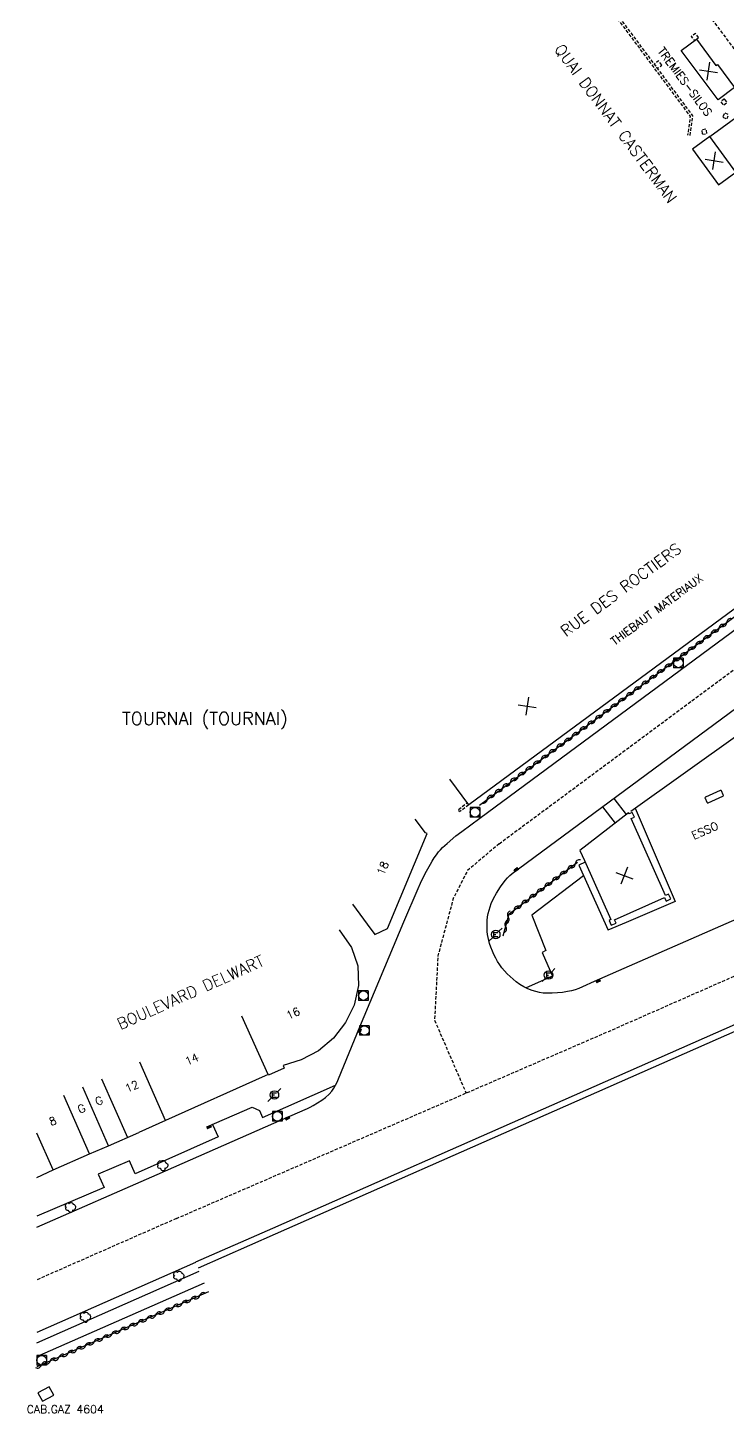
# Model space of a CAD drawing. Header units: millimetres. Extents: x 79999 to 81000, y 145000 to 146000.
# Drawn here: x 79998.6 to 80107.9, y 145154.3 to 145370.7 of the extents above; entities that cross this region are included whole.
import ezdxf
from ezdxf.enums import TextEntityAlignment as Align

# ---------------------------------------------------------------- set-up
doc = ezdxf.new("R2010")
doc.units = ezdxf.units.MM
doc.linetypes.add('DASHED', pattern=[0.75, 0.5, -0.25])
doc.layers.get('0').update_dxf_attribs({"linetype": 'CONTINUOUS'})
for name, color, linetype in [('W0001', 6, 'DASHED'), ('W0008', 7, 'CONTINUOUS'), ('W0100', 7, 'CONTINUOUS'), ('W0112', 1, 'DASHED'), ('W0300', 7, 'CONTINUOUS'), ('W0302', 3, 'CONTINUOUS'), ('W0310', 3, 'CONTINUOUS'), ('W0400', 7, 'CONTINUOUS'), ('W0420', 7, 'CONTINUOUS'), ('W0471', 7, 'CONTINUOUS'), ('w0980', 7, 'CONTINUOUS'), ('w0984', 7, 'CONTINUOUS'), ('W0989', 7, 'CONTINUOUS'), ('W0991', 7, 'CONTINUOUS'), ('W1102', 7, 'CONTINUOUS')]:
    doc.layers.add(name, color=color, linetype=linetype)
doc.styles.get("Standard").update_dxf_attribs({"font": 'romans.shx', "width": 0.85})

# ---------------------------------------------------------------- blocks, each defined once
blk = doc.blocks.new('T420')
for p, q in [((0.75, 0.75), (-0.75, 0.75)), ((-0.75, 0.75), (-0.75, -0.75)), ((0.75, 0.75), (0.75, -0.75)), ((0.75, -0.75), (-0.75, -0.75))]:
    blk.add_line(p, q)
blk.add_ellipse((0, 0), major_axis=(-0.53, 0.53), ratio=1, start_param=3.926991, end_param=10.210176)
blk = doc.blocks.new('t991o')
at = {"color": 0, "linetype": 'Continuous'}
for p, q in [((-1, 1), (1, -1)), ((-1, -1), (1, 1))]:
    blk.add_line(p, q, dxfattribs=at)
blk = doc.blocks.new('t310o')
at = {"color": 0, "linetype": 'Continuous'}
for centre, start, end in [((-0.5, 0.38), 216.8699, 323.1304), ((0.5, -0.37), 36.8699, 143.1303)]:
    blk.add_arc(centre, 0.625, start, end, dxfattribs=at)
blk = doc.blocks.new('T300')
for p, q in [((-0.8, 0.51), (-0.86, 0.34)), ((-0.86, 0.34), (-0.86, 0.17)), ((-0.86, 0.17), (-0.74, 0.06)), ((-0.69, 0.63), (-0.8, 0.51)), ((-0.8, -0.06), (-0.74, 0.06)), ((-0.74, 0.06), (-0.69, 0.11)), ((-0.57, 0.69), (-0.69, 0.63)), ((-0.46, 0.69), (-0.57, 0.69)), ((-0.29, 0.63), (-0.46, 0.69)), ((-0.29, 0.63), (-0.17, 0.74)), ((-0.23, 0.57), (-0.29, 0.63)), ((-0.17, 0.74), (-0.06, 0.8)), ((-0.06, 0.8), (0.06, 0.8)), ((0.06, 0.8), (0.23, 0.74)), ((0.23, 0.74), (0.34, 0.63)), ((0.34, 0.63), (0.4, 0.51)), ((0.46, 0.46), (0.34, 0.46)), ((0.4, 0.51), (0.4, 0.46)), ((0.57, 0.4), (0.46, 0.46)), ((0.57, 0.4), (0.69, 0.29)), ((0.69, 0.29), (0.74, 0.17)), ((0.74, 0.06), (0.69, -0.17)), ((0.74, 0.17), (0.74, 0.06)), ((-0.8, -0.17), (-0.8, -0.06)), ((-0.8, -0.23), (-0.8, -0.17)), ((-0.74, -0.34), (-0.8, -0.23)), ((-0.69, -0.4), (-0.74, -0.34)), ((-0.51, -0.46), (-0.69, -0.4)), ((-0.4, -0.46), (-0.51, -0.46)), ((-0.4, -0.46), (-0.34, -0.46)), ((-0.34, -0.46), (-0.34, -0.4)), ((-0.34, -0.51), (-0.34, -0.46)), ((-0.29, -0.63), (-0.34, -0.51)), ((-0.17, -0.74), (-0.29, -0.63)), ((-0.06, -0.8), (-0.17, -0.74)), ((0.06, -0.8), (-0.06, -0.8)), ((0.17, -0.74), (0.06, -0.8)), ((0.23, -0.69), (0.17, -0.74)), ((0.29, -0.46), (0.23, -0.46)), ((0.29, -0.63), (0.23, -0.69)), ((0.46, -0.4), (0.29, -0.46)), ((0.34, -0.51), (0.29, -0.63)), ((0.34, -0.51), (0.34, -0.46)), ((0.57, -0.34), (0.46, -0.4)), ((0.63, -0.29), (0.57, -0.34)), ((0.69, -0.17), (0.63, -0.29))]:
    blk.add_line(p, q)
blk = doc.blocks.new('T471')
for p, q in [((-0.333334, 0.333334), (-0.333334, -0.333334)), ((-0.333334, 0.333334), (0.333334, 0.333334)), ((-0.333334, 0), (0, 0)), ((0.500001, 0.500001), (1.000002, 1.000002)), ((-0.500001, -0.500001), (-1.000002, -1.000002)), ((-0.333334, -0.333334), (0.333334, -0.333334))]:
    blk.add_line(p, q)
blk.add_ellipse((0, 0), major_axis=(0.471405, 0.471405), ratio=1, start_param=5.4977871438, end_param=11.780972451)
blk = doc.blocks.new('T400')
for p, q in [((-0.15, 0.3), (0.15, 0.3)), ((-0.15, -0.25), (-0.15, 0.3)), ((-0.15, 0.15), (0.15, 0.15)), ((-0.15, 0), (0.15, 0)), ((0.15, 0.3), (0.15, -0.25)), ((-0.15, -0.15), (0.15, -0.15)), ((-0.15, -0.25), (-0.15, -0.3)), ((-0.15, -0.3), (0.15, -0.3)), ((0.15, -0.3), (0.15, -0.25))]:
    blk.add_line(p, q)

msp = doc.modelspace()

# ---------------------------------------------------------------- linework, layer by layer
at = {"layer": 'W0001', "flags": 128}
for points in [[(80000, 145513.25), (80007.14, 145503.11), (80025.12, 145478.79), (80066.98, 145422.4), (80106.03, 145371.3), (80136.73, 145329.9), (80141.85, 145323.17), (80149.83, 145309.27), (80163.53, 145290.47), (80173.94, 145274.83), (80181.22, 145265.16)], [(80072.22, 145243.27), (80120.42, 145279.01), (80156.14, 145300.61)], [(80072.22, 145243.27), (80067.28, 145239.09), (80065.05, 145234.73), (80062.65, 145225.75), (80062.12, 145215.7), (80067.05, 145204.31)], [(80021.78, 145184.71), (80089.31, 145213.94), (80117.14, 145226.18), (80124.91, 145229.6)], [(80021.78, 145184.71), (80000, 145175.13)]]:
    msp.add_lwpolyline(points, dxfattribs=at)
at = {"layer": 'W0008', "flags": 128}
for points in [[(80105.14, 145353.74), (80110.33, 145357.54), (80117.39, 145348), (80112.11, 145343.96)], [(80092.8, 145248.34), (80118.43, 145266.65), (80120.85, 145265.22), (80124.86, 145256.26), (80135.74, 145250.27), (80136.61, 145248.44), (80137.5, 145247.87), (80138.86, 145248.47), (80139.21, 145247.64), (80142.24, 145247.52), (80158.17, 145254.52), (80164.35, 145256.9)], [(80090.13, 145250.35), (80092.07, 145247.84)], [(80088.36, 145249.04), (80090.33, 145246.49)], [(80093.49, 145248.84), (80099.72, 145234.25), (80092.06, 145230.98), (80089.22, 145229.76)], [(80018.78, 145191.58), (80038.32, 145200.19), (80042.25, 145201.91), (80042.7, 145202.12), (80043.15, 145202.36), (80043.83, 145202.76), (80044.49, 145203.18), (80045.11, 145203.63), (80045.67, 145204.14), (80046.07, 145204.59), (80046.4, 145205.09), (80046.89, 145205.99), (80047.13, 145206.53), (80050.47, 145214.63), (80057.34, 145231.04), (80059.54, 145236.25), (80059.91, 145237.08), (80060.31, 145237.9), (80060.87, 145238.99), (80061.47, 145240.07), (80061.77, 145240.56), (80062.08, 145241.05), (80062.41, 145241.52), (80062.76, 145241.97), (80063.06, 145242.33), (80063.38, 145242.68), (80063.72, 145243.01), (80064.07, 145243.32), (80065.46, 145244.47), (80066.41, 145245.19), (80069.22, 145247.25)], [(80113.92, 145233.5), (80087.07, 145221.72), (80085.24, 145220.89), (80084.67, 145220.65), (80084.09, 145220.45), (80083.5, 145220.29), (80082.9, 145220.16), (80082.11, 145220.04), (80081.31, 145219.95), (80080.51, 145219.91), (80079.71, 145219.9), (80079.11, 145219.93), (80078.52, 145220.01), (80077.94, 145220.15), (80077.37, 145220.33), (80076.71, 145220.6), (80076.08, 145220.92), (80075.47, 145221.28), (80074.89, 145221.69), (80074.39, 145222.08), (80073.92, 145222.5), (80073.47, 145222.94), (80073.04, 145223.41), (80072.66, 145223.87), (80072.3, 145224.36), (80071.98, 145224.87), (80071.68, 145225.39), (80071.4, 145225.94), (80071.15, 145226.5), (80070.92, 145227.08), (80070.72, 145227.66), (80070.58, 145228.13), (80070.48, 145228.61), (80070.4, 145229.09), (80070.34, 145229.57), (80070.32, 145230.14), (80070.32, 145230.71), (80070.36, 145231.27), (80070.42, 145231.83), (80070.52, 145232.37), (80070.64, 145232.89), (80070.8, 145233.41), (80070.99, 145233.92), (80071.35, 145234.73), (80071.79, 145235.52), (80072.44, 145236.54), (80073.15, 145237.52), (80073.5, 145237.91), (80073.88, 145238.28), (80074.53, 145238.8), (80075.22, 145239.29)], [(80085.65, 145240.36), (80084.67, 145239.93), (80089.23, 145229.78)], [(80085.41, 145238.27), (80077.32, 145232.12), (80079.52, 145226.58), (80078.93, 145226.25), (80080.55, 145222.55), (80076.41, 145220.75)], [(80026.56, 145199.03), (80033.61, 145202.09), (80034.78, 145201.56), (80035.26, 145200.5), (80046.64, 145205.54)], [(80027.43, 145199.41), (80028.34, 145197.46), (80015.35, 145191.71), (80014.44, 145193.73), (80009.58, 145191.62), (80010.48, 145189.57), (80000, 145185.08)], [(80024.79, 145177.84), (80000, 145166.92)]]:
    msp.add_lwpolyline(points, dxfattribs=at)
for points in [[(80069.22, 145247.25), (80116.66, 145282.28), (80135.38, 145296.2, 0.003084), (80136.37, 145296.94, 0.010525), (80136.66, 145297.17, 0.094268), (80136.82, 145297.37, 0.022569), (80137.29, 145298.32, 0.010499), (80137.63, 145299.16, 0.059112), (80137.67, 145299.31), (80140.22, 145318.42, 0.176944), (80140.14, 145318.81, 0.023752), (80138.5, 145321.13)], [(80176.97, 145263.29), (80175.05, 145265.86), (80160.79, 145284.94, 0.012674), (80160.2, 145285.68, 0.007743), (80159.2, 145286.85, 0.052637), (80158.56, 145287.44, 0.034748), (80157.44, 145288.15, 0.06507), (80156.18, 145288.64, 0.061035), (80154.75, 145288.81, 0.028289), (80153.26, 145288.72, 0.048518), (80152.41, 145288.53, 0.00536), (80151.58, 145288.25, 0.02117), (80151.38, 145288.17), (80129.92, 145278.62, 0.009013), (80128.76, 145278.07, 0.008194), (80127.5, 145277.43, 0.016826), (80126.17, 145276.67, 0.011053), (80124.21, 145275.39, 0.001861), (80122.73, 145274.37, 0.007137), (80122.34, 145274.09), (80075.22, 145239.29)]]:
    msp.add_lwpolyline(points, format="xyb", dxfattribs=at)
msp.add_lwpolyline([(80104.85, 145249.66), (80107.16, 145250.68), (80107.21, 145250.71), (80107.24, 145250.76), (80107.25, 145250.82), (80107.23, 145250.88), (80106.96, 145251.5), (80106.93, 145251.55), (80106.88, 145251.58), (80106.82, 145251.59), (80106.76, 145251.58), (80104.46, 145250.56), (80104.41, 145250.53), (80104.38, 145250.48), (80104.37, 145250.42), (80104.38, 145250.36), (80104.66, 145249.74), (80104.69, 145249.69), (80104.74, 145249.66), (80104.8, 145249.65)], close=True, dxfattribs=at)
at = {"layer": 'W0008'}
for points in [[(80128.41, 145223.53), (80121.04, 145220.29), (80082.17, 145203.16), (80036.81, 145183.17), (80024.78, 145177.87)], [(80000, 145183.36), (80018.78, 145191.58)], [(80000, 145165.31), (80025.37, 145176.51)], [(80000, 145163.13), (80026.17, 145174.68)]]:
    msp.add_lwpolyline(points, dxfattribs=at)
at = {"layer": 'W0100', "flags": 128}
for points in [[(80100.66, 145367.16), (80103.05, 145368.94), (80106.09, 145364.82), (80106.32, 145364.99), (80109, 145361.39), (80106.41, 145359.46)], [(80106.48, 145346.19), (80109.21, 145348.19), (80105.14, 145353.74), (80102.41, 145351.75)], [(80001.91, 145158.44), (80000.16, 145157.49), (80000.88, 145156.17), (80002.62, 145157.12)]]:
    msp.add_lwpolyline(points, close=True, dxfattribs=at)
for points in [[(80124.61, 145310.51), (80128.61, 145313.51), (80135.49, 145304.58), (80134.74, 145299.2), (80115.07, 145284.44), (80067.47, 145249.32), (80064.5, 145253.34)], [(80092.52, 145247.92), (80092.51, 145247.91), (80092.42, 145248.11), (80084.8, 145242.21), (80085.53, 145240.62)], [(80085.53, 145240.62), (80089.66, 145231.4), (80089.41, 145231.28), (80089.74, 145230.55), (80090.48, 145230.87), (80090.25, 145231.37), (80098.06, 145234.84), (80098.29, 145234.31), (80099.02, 145234.64), (80098.69, 145235.37), (80098.19, 145235.15), (80092.85, 145247.18), (80093.35, 145247.4), (80093.02, 145248.14), (80092.52, 145247.92)], [(80049.29, 145233.82), (80051.58, 145230.71), (80052.78, 145229.08), (80054.79, 145230.03), (80060.96, 145244.84), (80060.69, 145244.95), (80059.09, 145247.12)], [(80047.22, 145229.83), (80049.15, 145227.04), (80050.12, 145224.17), (80050.23, 145221.09), (80049.58, 145218.06), (80048.21, 145215.32), (80046.36, 145212.89), (80043.99, 145210.91), (80041.27, 145209.48), (80038.48, 145208.62), (80038.65, 145208.2), (80036.16, 145207.1), (80036.16, 145207.1), (80036.12, 145207.19), (80035.66, 145206.98), (80020.1, 145200.01), (80015.9, 145198.17)]]:
    msp.add_lwpolyline(points, dxfattribs=at)
at = {"layer": 'W0100'}
msp.add_lwpolyline([(80000, 145191.14), (80002.56, 145192.29), (80008.23, 145194.79), (80011.19, 145196.08), (80015.9, 145198.17)], dxfattribs=at)
at = {"layer": 'W0112', "flags": 128}
for points in [[(80102.05, 145353.91), (80102.48, 145356.99), (80089.28, 145374.71), (80088.96, 145374.47), (80102.06, 145356.88), (80101.66, 145353.97)], [(80067.47, 145249.32), (80066.03, 145248.26), (80065.8, 145248.58), (80067.23, 145249.64)]]:
    msp.add_lwpolyline(points, dxfattribs=at)
for points in [[(80103.38, 145369.2), (80102.88, 145369.86), (80102.21, 145369.35), (80102.72, 145368.69)], [(80097.62, 145364.91), (80097.11, 145365.57), (80096.45, 145365.06), (80096.96, 145364.4)], [(80107.4, 145359.63), (80106.84, 145359.19), (80107.28, 145358.63), (80107.84, 145359.07)], [(80107.15, 145356.78), (80107.8, 145356.5), (80108.07, 145357.15), (80107.43, 145357.43)], [(80103.96, 145354.09), (80104.66, 145354.19), (80104.57, 145354.89), (80103.87, 145354.79)]]:
    msp.add_lwpolyline(points, close=True, dxfattribs=at)
at = {"layer": 'W0302'}
msp.add_lwpolyline([(80128.92, 145222.66), (80121.45, 145219.37), (80082.57, 145202.24), (80037.21, 145182.25), (80025.18, 145176.95)], dxfattribs=at)
at = {"layer": 'W0310', "flags": 128}
for points in [[(80069.14, 145249.31), (80115.66, 145283.64), (80135.34, 145298.4)], [(80072.85, 145228.88), (80073.8, 145232.32), (80084.48, 145240.39)], [(80026.8, 145173.25), (80000, 145161.53)]]:
    msp.add_lwpolyline(points, dxfattribs=at)
at = {"layer": 'W1102', "flags": 128}
for points in [[(80036.12, 145207.19), (80032.03, 145216.31)], [(80020.1, 145200.01), (80016.05, 145209.15)], [(80011.19, 145196.08), (80007.16, 145205.23)], [(80010.09, 145206.53), (80014.15, 145197.39)], [(80008.23, 145194.79), (80004.22, 145203.94)], [(80002.56, 145192.29), (80000, 145198.05)]]:
    msp.add_lwpolyline(points, dxfattribs=at)

# ---------------------------------------------------------------- block references
at = {"layer": 'W0300'}
for p in [(80019.69, 145192.96), (80005.29, 145186.43), (80022.21, 145175.69), (80007.63, 145169.29)]:
    msp.add_blockref('T300', p, dxfattribs=at)
at = {"layer": 'W0310'}
for p, rotation in [((80107.77, 145277.81), 36.42150725032973), ((80104.15, 145275.14), 36.42150725032973), ((80105.35, 145276.03), 36.42150725032973), ((80106.56, 145276.92), 36.42150725032973), ((80101.73, 145273.36), 36.42150725032973), ((80102.94, 145274.25), 36.42150725032973), ((80099.32, 145271.58), 36.42150725032973), ((80100.52, 145272.47), 36.42150725032973), ((80095.7, 145268.91), 36.42150725032973), ((80096.9, 145269.8), 36.42150725032973), ((80098.11, 145270.69), 36.42150725032973), ((80093.28, 145267.13), 36.42150725032973), ((80094.49, 145268.02), 36.42150725032973), ((80089.66, 145264.45), 36.42150725032973), ((80090.87, 145265.34), 36.42150725032973), ((80092.08, 145266.24), 36.42150725032973), ((80087.25, 145262.67), 36.42150725032973), ((80088.45, 145263.56), 36.42150725032973), ((80083.63, 145260), 36.42150725032973), ((80084.83, 145260.89), 36.42150725032973), ((80086.04, 145261.78), 36.42150725032973), ((80081.21, 145258.22), 36.42150725032973), ((80082.42, 145259.11), 36.42150725032973), ((80078.8, 145256.44), 36.42150725032973), ((80080.01, 145257.33), 36.42150725032973), ((80075.18, 145253.77), 36.42150725032973), ((80076.38, 145254.66), 36.42150725032973), ((80077.59, 145255.55), 36.42150725032973), ((80072.76, 145251.99), 36.42150725032973), ((80073.97, 145252.88), 36.42150725032973), ((80070.35, 145250.2), 36.42150725032973), ((80071.56, 145251.1), 36.42150725032973), ((80081.72, 145238.31), 37.0550982186945), ((80082.92, 145239.21), 37.0550982186945), ((80084.12, 145240.12), 37.0550982186945), ((80079.33, 145236.5), 37.0550982186945), ((80080.53, 145237.41), 37.0550982186945), ((80076.94, 145234.69), 37.0550982186945), ((80078.13, 145235.6), 37.0550982186945), ((80073.65, 145231.78), 74.57054815202866), ((80074.54, 145232.89), 37.0550982186945), ((80075.74, 145233.79), 37.0550982186945), ((80073.25, 145230.33), 74.57054815202866), ((80022.67, 145171.45), 203.6249500995614), ((80024.05, 145172.05), 203.6249500995614), ((80025.42, 145172.65), 203.6249500995614), ((80018.55, 145169.64), 203.6249500995614), ((80019.93, 145170.24), 203.6249500995614), ((80021.3, 145170.85), 203.6249500995614), ((80013.05, 145167.24), 203.6249500995614), ((80014.43, 145167.84), 203.6249500995614), ((80015.8, 145168.44), 203.6249500995614), ((80017.18, 145169.04), 203.6249500995614), ((80007.56, 145164.83), 203.6249500995614), ((80008.93, 145165.44), 203.6249500995614), ((80010.31, 145166.04), 203.6249500995614), ((80011.68, 145166.64), 203.6249500995614), ((80003.43, 145163.03), 203.6249500995614), ((80004.81, 145163.63), 203.6249500995614), ((80006.18, 145164.23), 203.6249500995614), ((80000.69, 145161.83), 203.6249500995614), ((80002.06, 145162.43), 203.6249500995614)]:
    msp.add_blockref('t310o', p, dxfattribs=dict(at, rotation=rotation))
at = {"layer": 'W0400'}
for p, rotation in [((80074.88, 145239.24), 125.3976641154448), ((80087.68, 145221.8), 293.7374230097669), ((80050.4, 145214.07), 157.6343719225732), ((80039.14, 145200.39), 293.5615664888925), ((80026.86, 145199), 293.4705158152644)]:
    msp.add_blockref('T400', p, dxfattribs=dict(at, rotation=rotation))
at = {"layer": 'W0420'}
for p in [(80100.22, 145271.51), (80068.45, 145248.17), (80051.01, 145219.54), (80051.16, 145214.08), (80037.55, 145200.67), (80000.73, 145162.57)]:
    msp.add_blockref('T420', p, dxfattribs=at)
at = {"layer": 'W0471'}
for p in [(80071.68, 145229.08), (80079.94, 145222.75), (80037.1, 145204.01)]:
    msp.add_blockref('T471', p, dxfattribs=at)
at = {"layer": 'W0991'}
for p, rotation in [((80104.92, 145363.95), 36.69139033643933), ((80105.81, 145349.97), 36.01010575027455), ((80076.58, 145264.75), 306.880204706182), ((80091.76, 145238.27), 293.9188823427518)]:
    msp.add_blockref('t991o', p, dxfattribs=dict(at, rotation=rotation))

# ---------------------------------------------------------------- texts
at = {"layer": 'w0980'}
msp.add_text('TOURNAI (TOURNAI)', height=2, dxfattribs=at).set_placement((80026.23, 145262.69), align=Align.MIDDLE)
at = {"layer": 'w0984'}
for s, rotation, p in [('TREMIES-SILOS', 306.6914, (80101.25, 145362.3)), ('THIEBAUT MATERIAUX', 36.4215, (80096.85, 145279.85)), ('ESSO', 23.1746, (80104.37, 145245.32))]:
    msp.add_text(s, height=1.25, rotation=rotation, dxfattribs=at).set_placement(p, align=Align.MIDDLE)
msp.add_text('CAB.GAZ 4604', height=1.25, dxfattribs=at).set_placement((80004.42, 145154.91), align=Align.MIDDLE)
at = {"layer": 'W0989'}
for s, rotation, p in [('QUAI DONNAT CASTERMAN', 306.5576, (80090.35, 145355.73)), ('RUE DES ROCTIERS', 36.4215, (80091.24, 145282.95)), ('BOULEVARD DELWART', 24.1143, (80024, 145220.04))]:
    msp.add_text(s, height=1.75, rotation=rotation, dxfattribs=at).set_placement(p, align=Align.MIDDLE)
at = {"layer": 'W0991'}
for s, rotation, p in [('18', 67.3695, (80054.03, 145239.44)), ('16', 23.992, (80040.02, 145216.76)), ('14', 23.992, (80024.2, 145209.6)), ('12', 23.992, (80014.83, 145205.35)), ('G', 23.6174, (80006.96, 145201.87)), ('G', 23.6174, (80009.69, 145203.1)), ('8', 23.6174, (80002.47, 145199.94))]:
    msp.add_text(s, height=1.25, rotation=rotation, dxfattribs=at).set_placement(p, align=Align.MIDDLE)

doc.saveas('drawing.dxf')
